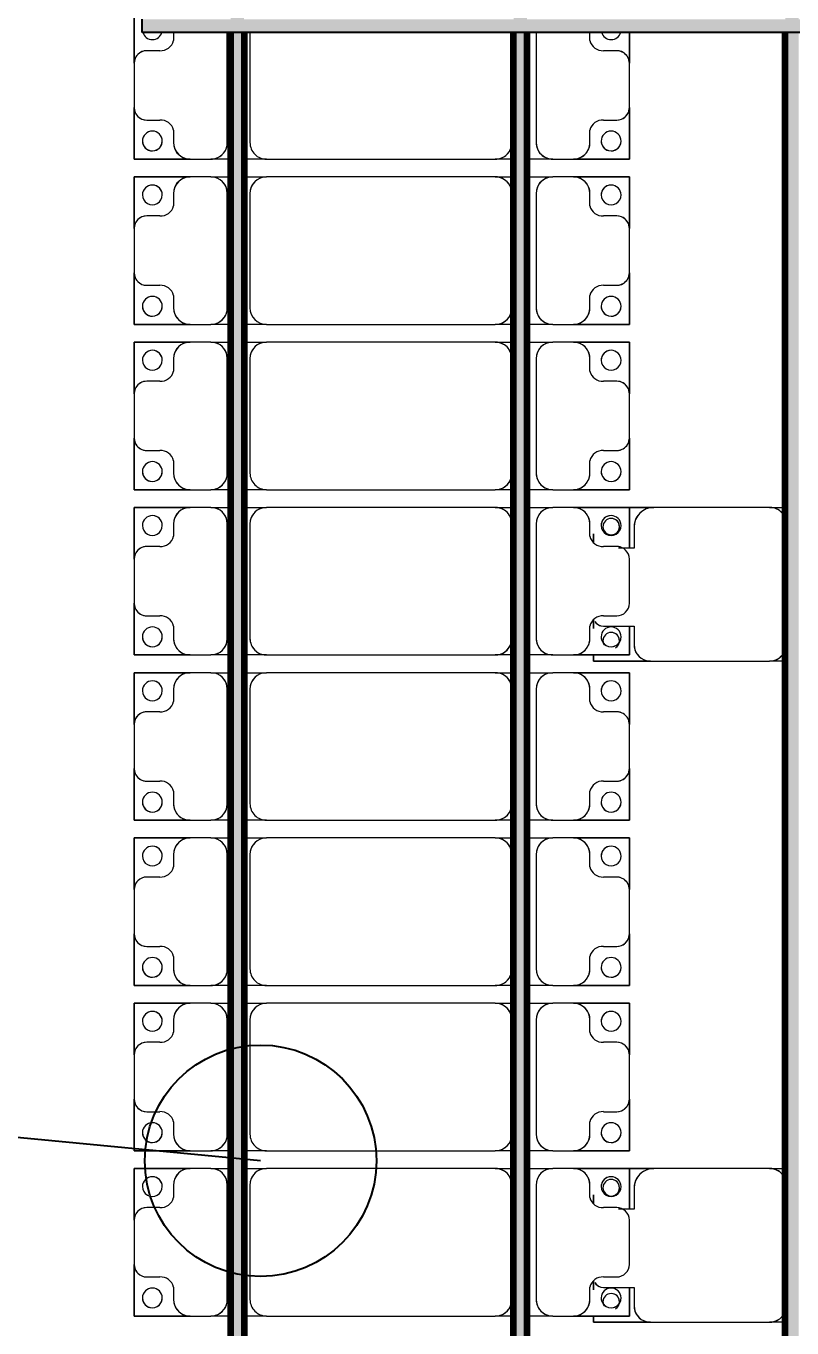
# Model space of a CAD drawing. Header units: millimetres. Extents: x -268744 to 115753, y -96240 to -10461.
# Drawn here: x -257059 to -254744, y -68566 to -64627 of the extents above; entities that cross this region are included whole.
import ezdxf

# ---------------------------------------------------------------- set-up
doc = ezdxf.new("R2010")
doc.units = ezdxf.units.MM
for name, color, linetype, lineweight in [('A-ANNO-DIMS', 211, 'Continuous', 9), ('A-ANNO-DIMS-900', 211, 'Continuous', 9), ('A-GENM', 13, 'Continuous', 9), ('S-BEAM', 12, 'Continuous', 9)]:
    doc.layers.add(name, color=color, linetype=linetype, lineweight=lineweight)
doc.layers.add('GC-BICH NEO', color=6, linetype='Continuous')
doc.layers.add('GC-DAY NEO', color=5, linetype='Continuous')
doc.styles.add('Trebuchet MS', font='trebuc.ttf', dxfattribs={"width": 0.8, "height": 2700})
doc.dimstyles.new('Arc_Length_-_3mm_Trebuchet_MS', dxfattribs={"dimscale": 304.8, "dimtxt": 2783.567448, "dimasz": 2.952756, "dimexe": 4.429134, "dimexo": 4.429134, "dimgap": 0.885827, "dimtad": 1, "dimdec": 0, "dimrnd": 10, "dimzin": 0, "dimdsep": 46, "dimtxsty": 'Trebuchet MS', "dimblk1": 'OBLIQUE', "dimblk2": 'OBLIQUE', "dimsah": 1, "dimcen": 0.09, "dimdle": 2.952756, "dimazin": 0, "dimtfac": 1, "dimtdec": 4, "dimtix": 1, "dimtmove": 0, "dimatfit": 3, "dimfxl": 1, "dimtvp": 1, "dimtolj": 1, "dimtzin": 0, "dimarcsym": 2})

# ---------------------------------------------------------------- blocks, each defined once
blk = doc.blocks.new('Dai phaodi lai - DẢI PHAO ĐI LẠI-102111-KHUNG KẾT CẤU BÈ PIN 1')
at = {"layer": 'A-GENM', "color": 7}
for p, q in [((44342.3, 748.4), (44433.1, 748.4)), ((44433.1, 748.4), (44342.3, 748.4)), ((44566.9, 748.4), (44433.1, 748.4)), ((44566.9, 748.4), (44723.2, 748.4)), ((44723.2, 748.4), (44566.9, 748.4)), ((44723.2, 748.4), (44723.2, 579.3)), ((44723.2, 579.3), (44723.2, 748.4)), ((44776.8, 748.4), (44933.1, 748.4)), ((44776.8, 579.3), (44776.8, 748.4)), ((44776.8, 748.4), (44776.8, 579.3)), ((44933.1, 748.4), (44776.8, 748.4)), ((45066.9, 748.4), (44933.1, 748.4)), ((45066.9, 748.4), (45223.2, 748.4)), ((45223.2, 748.4), (45066.9, 748.4)), ((45223.2, 748.4), (45223.2, 579.3)), ((45223.2, 579.3), (45223.2, 748.4)), ((45276.8, 748.4), (45433.1, 748.4)), ((45276.8, 579.3), (45276.8, 748.4)), ((45276.8, 748.4), (45276.8, 579.3)), ((45433.1, 748.4), (45276.8, 748.4)), ((45566.9, 748.4), (45433.1, 748.4)), ((45566.9, 748.4), (45723.2, 748.4)), ((45723.2, 748.4), (45566.9, 748.4)), ((45723.2, 748.4), (45723.2, 579.3)), ((45723.2, 579.3), (45723.2, 748.4)), ((45776.8, 748.4), (45900.1, 748.4)), ((45776.8, 579.3), (45776.8, 748.4)), ((45776.8, 748.4), (45776.8, 579.3)), ((45900.1, 748.4), (45776.8, 748.4)), ((46066.9, 748.4), (45933.1, 748.4)), ((46136.6, 748.4), (46223.2, 748.4)), ((46223.2, 748.4), (46136.6, 748.4)), ((46223.2, 748.4), (46223.2, 579.3)), ((46223.2, 579.3), (46223.2, 748.4)), ((46276.8, 748.4), (46433.1, 748.4)), ((46276.8, 579.3), (46276.8, 748.4)), ((46276.8, 748.4), (46276.8, 579.3)), ((46433.1, 748.4), (46276.8, 748.4)), ((46566.9, 748.4), (46433.1, 748.4)), ((46566.9, 748.4), (46723.2, 748.4)), ((46723.2, 748.4), (46566.9, 748.4)), ((46723.2, 748.4), (46723.2, 579.3)), ((46723.2, 579.3), (46723.2, 748.4)), ((46776.8, 748.4), (46933.1, 748.4)), ((46776.8, 579.3), (46776.8, 748.4)), ((46776.8, 748.4), (46776.8, 579.3)), ((46933.1, 748.4), (46776.8, 748.4)), ((47066.9, 748.4), (46933.1, 748.4)), ((47066.9, 748.4), (47223.2, 748.4)), ((47223.2, 748.4), (47066.9, 748.4)), ((47223.2, 748.4), (47223.2, 579.3)), ((47223.2, 579.3), (47223.2, 748.4)), ((47276.8, 748.4), (47433.1, 748.4)), ((47276.8, 579.3), (47276.8, 748.4)), ((47276.8, 748.4), (47276.8, 579.3)), ((47433.1, 748.4), (47276.8, 748.4)), ((47566.9, 748.4), (47433.1, 748.4)), ((47566.9, 748.4), (47723.2, 748.4)), ((47723.2, 748.4), (47566.9, 748.4)), ((47723.2, 748.4), (47723.2, 579.3)), ((47723.2, 579.3), (47723.2, 748.4)), ((47776.8, 748.4), (47900.1, 748.4)), ((47776.8, 579.3), (47776.8, 748.4)), ((47776.8, 748.4), (47776.8, 579.3)), ((47900.1, 748.4), (47776.8, 748.4)), ((48066.9, 748.4), (47933.1, 748.4)), ((48136.6, 748.4), (48223.2, 748.4)), ((48223.2, 748.4), (48136.6, 748.4)), ((48223.2, 748.4), (48223.2, 579.3)), ((48223.2, 579.3), (48223.2, 748.4)), ((44395.1, 710.4), (44395.1, 670.7)), ((44604.9, 670.7), (44604.9, 710.4)), ((44895.1, 710.4), (44895.1, 670.7)), ((45104.9, 670.7), (45104.9, 710.4)), ((45395.1, 710.4), (45395.1, 670.7)), ((45604.9, 670.7), (45604.9, 710.4)), ((45895.1, 710.4), (45895.1, 670.7)), ((46104.9, 670.7), (46104.9, 710.4)), ((46395.1, 710.4), (46395.1, 670.7)), ((46604.9, 670.7), (46604.9, 710.4)), ((46895.1, 710.4), (46895.1, 670.7)), ((47104.9, 670.7), (47104.9, 710.4)), ((47395.1, 710.4), (47395.1, 670.7)), ((47604.9, 670.7), (47604.9, 710.4)), ((47895.1, 710.4), (47895.1, 670.7)), ((48104.9, 670.7), (48104.9, 710.4)), ((44364.3, 629.3), (44342.3, 629.3)), ((44673.2, 629.3), (44635.7, 629.3)), ((44864.3, 629.3), (44826.8, 629.3)), ((45173.2, 629.3), (45135.7, 629.3)), ((45364.3, 629.3), (45326.8, 629.3)), ((45673.2, 629.3), (45635.7, 629.3)), ((45864.3, 629.3), (45826.8, 629.3)), ((46173.2, 629.3), (46135.7, 629.3)), ((46364.3, 629.3), (46326.8, 629.3)), ((46673.2, 629.3), (46635.7, 629.3)), ((46864.3, 629.3), (46826.8, 629.3)), ((47173.2, 629.3), (47135.7, 629.3)), ((47364.3, 629.3), (47326.8, 629.3)), ((47673.2, 629.3), (47635.7, 629.3)), ((47864.3, 629.3), (47826.8, 629.3)), ((48173.2, 629.3), (48135.7, 629.3)), ((44723.2, 516.7), (44723.2, 579.3)), ((44776.8, 579.3), (44776.8, 516.7)), ((45223.2, 516.7), (45223.2, 579.3)), ((45276.8, 579.3), (45276.8, 516.7)), ((45723.2, 516.7), (45723.2, 579.3)), ((45776.8, 579.3), (45776.8, 516.7)), ((46223.2, 516.7), (46223.2, 579.3)), ((46276.8, 579.3), (46276.8, 516.7)), ((46723.2, 516.7), (46723.2, 579.3)), ((46776.8, 579.3), (46776.8, 516.7)), ((47223.2, 516.7), (47223.2, 579.3)), ((47276.8, 579.3), (47276.8, 516.7)), ((47723.2, 516.7), (47723.2, 579.3)), ((47776.8, 579.3), (47776.8, 516.7)), ((48223.2, 516.7), (48223.2, 579.3)), ((44723.2, 516.7), (44723.2, 438.7)), ((44723.2, 516.7), (44723.2, 438.7)), ((44776.8, 438.7), (44776.8, 516.7)), ((44776.8, 438.7), (44776.8, 516.7)), ((45223.2, 516.7), (45223.2, 438.7)), ((45223.2, 516.7), (45223.2, 438.7)), ((45276.8, 438.7), (45276.8, 516.7)), ((45276.8, 438.7), (45276.8, 516.7)), ((45723.2, 516.7), (45723.2, 438.7)), ((45723.2, 516.7), (45723.2, 438.7)), ((45776.8, 438.7), (45776.8, 516.7)), ((45776.8, 438.7), (45776.8, 516.7)), ((46223.2, 516.7), (46223.2, 438.7)), ((46223.2, 516.7), (46223.2, 438.7)), ((46276.8, 438.7), (46276.8, 516.7)), ((46276.8, 438.7), (46276.8, 516.7)), ((46723.2, 516.7), (46723.2, 438.7)), ((46723.2, 516.7), (46723.2, 438.7)), ((46776.8, 438.7), (46776.8, 516.7)), ((46776.8, 438.7), (46776.8, 516.7)), ((47223.2, 516.7), (47223.2, 438.7)), ((47223.2, 516.7), (47223.2, 438.7)), ((47276.8, 438.7), (47276.8, 516.7)), ((47276.8, 438.7), (47276.8, 516.7)), ((47723.2, 516.7), (47723.2, 438.7)), ((47723.2, 516.7), (47723.2, 438.7)), ((47776.8, 438.7), (47776.8, 516.7)), ((47776.8, 438.7), (47776.8, 516.7)), ((48223.2, 516.7), (48223.2, 438.7)), ((48223.2, 516.7), (48223.2, 438.7)), ((44342.3, 466.7), (44673.2, 466.7)), ((44826.8, 466.7), (45173.2, 466.7)), ((45326.8, 466.7), (45673.2, 466.7)), ((45826.8, 466.7), (46173.2, 466.7)), ((46326.8, 466.7), (46673.2, 466.7)), ((46826.8, 466.7), (47173.2, 466.7)), ((47326.8, 466.7), (47673.2, 466.7)), ((47826.8, 466.7), (48173.2, 466.7)), ((44723.2, 398.7), (44723.2, 343.3)), ((44723.2, 398.7), (44723.2, 343.3)), ((44776.8, 343.3), (44776.8, 398.7)), ((44776.8, 343.3), (44776.8, 398.7)), ((45223.2, 398.7), (45223.2, 343.3)), ((45223.2, 398.7), (45223.2, 343.3)), ((45276.8, 343.3), (45276.8, 398.7)), ((45276.8, 343.3), (45276.8, 398.7)), ((45723.2, 398.7), (45723.2, 343.3)), ((45723.2, 398.7), (45723.2, 343.3)), ((45776.8, 343.3), (45776.8, 398.7)), ((45776.8, 343.3), (45776.8, 398.7)), ((46223.2, 398.7), (46223.2, 343.3)), ((46223.2, 398.7), (46223.2, 343.3)), ((46276.8, 343.3), (46276.8, 398.7)), ((46276.8, 343.3), (46276.8, 398.7)), ((46723.2, 398.7), (46723.2, 343.3)), ((46723.2, 398.7), (46723.2, 343.3)), ((46776.8, 343.3), (46776.8, 398.7)), ((46776.8, 343.3), (46776.8, 398.7)), ((47223.2, 398.7), (47223.2, 343.3)), ((47223.2, 398.7), (47223.2, 343.3)), ((47276.8, 343.3), (47276.8, 398.7)), ((47276.8, 343.3), (47276.8, 398.7)), ((47723.2, 398.7), (47723.2, 343.3)), ((47723.2, 398.7), (47723.2, 343.3)), ((47776.8, 343.3), (47776.8, 398.7)), ((47776.8, 343.3), (47776.8, 398.7)), ((48223.2, 398.7), (48223.2, 343.3)), ((48223.2, 398.7), (48223.2, 343.3)), ((44673.2, 393.3), (44342.3, 393.3)), ((45173.2, 393.3), (44826.8, 393.3)), ((45673.2, 393.3), (45326.8, 393.3)), ((46173.2, 393.3), (45826.8, 393.3)), ((46673.2, 393.3), (46326.8, 393.3)), ((47173.2, 393.3), (46826.8, 393.3)), ((47673.2, 393.3), (47326.8, 393.3)), ((48173.2, 393.3), (47826.8, 393.3)), ((44723.2, -348.3), (44723.2, 343.3)), ((44776.8, 343.3), (44776.8, -348.3)), ((45223.2, -348.3), (45223.2, 343.3)), ((45276.8, 343.3), (45276.8, -348.3)), ((45723.2, -348.3), (45723.2, 343.3)), ((45776.8, 343.3), (45776.8, -348.3)), ((46223.2, -348.3), (46223.2, 343.3)), ((46276.8, 343.3), (46276.8, -348.3)), ((46723.2, -348.3), (46723.2, 343.3)), ((46776.8, 343.3), (46776.8, -348.3)), ((47223.2, -348.3), (47223.2, 343.3)), ((47276.8, 343.3), (47276.8, -348.3)), ((47723.2, -348.3), (47723.2, 343.3)), ((47776.8, 343.3), (47776.8, -348.3)), ((48223.2, -348.3), (48223.2, 343.3)), ((44723.2, -348.3), (44723.2, -416.3)), ((44723.2, -348.3), (44723.2, -416.3)), ((44776.8, -416.3), (44776.8, -348.3)), ((44776.8, -416.3), (44776.8, -348.3)), ((45223.2, -348.3), (45223.2, -416.3)), ((45223.2, -348.3), (45223.2, -416.3)), ((45276.8, -416.3), (45276.8, -348.3)), ((45276.8, -416.3), (45276.8, -348.3)), ((45723.2, -348.3), (45723.2, -416.3)), ((45723.2, -348.3), (45723.2, -416.3)), ((45776.8, -416.3), (45776.8, -348.3)), ((45776.8, -416.3), (45776.8, -348.3)), ((46223.2, -348.3), (46223.2, -416.3)), ((46223.2, -348.3), (46223.2, -416.3)), ((46276.8, -416.3), (46276.8, -348.3)), ((46276.8, -416.3), (46276.8, -348.3)), ((46723.2, -348.3), (46723.2, -416.3)), ((46723.2, -348.3), (46723.2, -416.3)), ((46776.8, -416.3), (46776.8, -348.3)), ((46776.8, -416.3), (46776.8, -348.3)), ((47223.2, -348.3), (47223.2, -416.3)), ((47223.2, -348.3), (47223.2, -416.3)), ((47276.8, -416.3), (47276.8, -348.3)), ((47276.8, -416.3), (47276.8, -348.3)), ((47723.2, -348.3), (47723.2, -416.3)), ((47723.2, -348.3), (47723.2, -416.3)), ((47776.8, -416.3), (47776.8, -348.3)), ((47776.8, -416.3), (47776.8, -348.3)), ((48223.2, -348.3), (48223.2, -416.3)), ((48223.2, -348.3), (48223.2, -416.3)), ((44342.3, -398.3), (44673.2, -398.3)), ((44826.8, -398.3), (45173.2, -398.3)), ((45326.8, -398.3), (45673.2, -398.3)), ((45826.8, -398.3), (46173.2, -398.3)), ((46326.8, -398.3), (46673.2, -398.3)), ((46826.8, -398.3), (47173.2, -398.3)), ((47326.8, -398.3), (47673.2, -398.3)), ((47826.8, -398.3), (48173.2, -398.3)), ((44673.2, -466.7), (44342.3, -466.7)), ((44723.2, -456.3), (44723.2, -516.7)), ((44723.2, -456.3), (44723.2, -516.7)), ((44776.8, -516.7), (44776.8, -456.3)), ((44776.8, -516.7), (44776.8, -456.3)), ((45173.2, -466.7), (44826.8, -466.7)), ((45223.2, -456.3), (45223.2, -516.7)), ((45223.2, -456.3), (45223.2, -516.7)), ((45276.8, -516.7), (45276.8, -456.3)), ((45276.8, -516.7), (45276.8, -456.3)), ((45673.2, -466.7), (45326.8, -466.7)), ((45723.2, -456.3), (45723.2, -516.7)), ((45723.2, -456.3), (45723.2, -516.7)), ((45776.8, -516.7), (45776.8, -456.3)), ((45776.8, -516.7), (45776.8, -456.3)), ((46173.2, -466.7), (45826.8, -466.7)), ((46223.2, -456.3), (46223.2, -516.7)), ((46223.2, -456.3), (46223.2, -516.7)), ((46276.8, -516.7), (46276.8, -456.3)), ((46276.8, -516.7), (46276.8, -456.3)), ((46673.2, -466.7), (46326.8, -466.7)), ((46723.2, -456.3), (46723.2, -516.7)), ((46723.2, -456.3), (46723.2, -516.7)), ((46776.8, -516.7), (46776.8, -456.3)), ((46776.8, -516.7), (46776.8, -456.3)), ((47173.2, -466.7), (46826.8, -466.7)), ((47223.2, -456.3), (47223.2, -516.7)), ((47223.2, -456.3), (47223.2, -516.7)), ((47276.8, -516.7), (47276.8, -456.3)), ((47276.8, -516.7), (47276.8, -456.3)), ((47673.2, -466.7), (47326.8, -466.7)), ((47723.2, -456.3), (47723.2, -516.7)), ((47723.2, -456.3), (47723.2, -516.7)), ((47776.8, -516.7), (47776.8, -456.3)), ((47776.8, -516.7), (47776.8, -456.3)), ((48173.2, -466.7), (47826.8, -466.7)), ((48223.2, -456.3), (48223.2, -516.7)), ((48223.2, -456.3), (48223.2, -516.7)), ((44723.2, -579.3), (44723.2, -516.7)), ((44776.8, -516.7), (44776.8, -579.3)), ((45223.2, -579.3), (45223.2, -516.7)), ((45276.8, -516.7), (45276.8, -579.3)), ((45723.2, -579.3), (45723.2, -516.7)), ((45776.8, -516.7), (45776.8, -579.3)), ((46223.2, -579.3), (46223.2, -516.7)), ((46276.8, -516.7), (46276.8, -579.3)), ((46723.2, -579.3), (46723.2, -516.7)), ((46776.8, -516.7), (46776.8, -579.3)), ((47223.2, -579.3), (47223.2, -516.7)), ((47276.8, -516.7), (47276.8, -579.3)), ((47723.2, -579.3), (47723.2, -516.7)), ((47776.8, -516.7), (47776.8, -579.3)), ((48223.2, -579.3), (48223.2, -516.7)), ((44723.2, -579.3), (44723.2, -748.4)), ((44723.2, -748.4), (44723.2, -579.3)), ((44776.8, -748.4), (44776.8, -579.3)), ((44776.8, -579.3), (44776.8, -748.4)), ((45223.2, -579.3), (45223.2, -748.4)), ((45223.2, -748.4), (45223.2, -579.3)), ((45276.8, -748.4), (45276.8, -579.3)), ((45276.8, -579.3), (45276.8, -748.4)), ((45723.2, -579.3), (45723.2, -748.4)), ((45723.2, -748.4), (45723.2, -579.3)), ((45776.8, -748.4), (45776.8, -579.3)), ((45776.8, -579.3), (45776.8, -748.4)), ((46223.2, -579.3), (46223.2, -748.4)), ((46223.2, -748.4), (46223.2, -579.3)), ((46276.8, -748.4), (46276.8, -579.3)), ((46276.8, -579.3), (46276.8, -748.4)), ((46723.2, -579.3), (46723.2, -748.4)), ((46723.2, -748.4), (46723.2, -579.3)), ((46776.8, -748.4), (46776.8, -579.3)), ((46776.8, -579.3), (46776.8, -748.4)), ((47223.2, -579.3), (47223.2, -748.4)), ((47223.2, -748.4), (47223.2, -579.3)), ((47276.8, -748.4), (47276.8, -579.3)), ((47276.8, -579.3), (47276.8, -748.4)), ((47723.2, -579.3), (47723.2, -748.4)), ((47723.2, -748.4), (47723.2, -579.3)), ((47776.8, -748.4), (47776.8, -579.3)), ((47776.8, -579.3), (47776.8, -748.4)), ((48223.2, -579.3), (48223.2, -748.4)), ((48223.2, -748.4), (48223.2, -579.3)), ((44342.3, -629.3), (44364.3, -629.3)), ((44635.7, -629.3), (44673.2, -629.3)), ((44826.8, -629.3), (44864.3, -629.3)), ((45135.7, -629.3), (45173.2, -629.3)), ((45326.8, -629.3), (45364.3, -629.3)), ((45635.7, -629.3), (45673.2, -629.3)), ((45826.8, -629.3), (45864.3, -629.3)), ((46135.7, -629.3), (46173.2, -629.3)), ((46326.8, -629.3), (46364.3, -629.3)), ((46635.7, -629.3), (46673.2, -629.3)), ((46826.8, -629.3), (46864.3, -629.3)), ((47135.7, -629.3), (47173.2, -629.3)), ((47326.8, -629.3), (47364.3, -629.3)), ((47635.7, -629.3), (47673.2, -629.3)), ((47826.8, -629.3), (47864.3, -629.3)), ((48135.7, -629.3), (48173.2, -629.3)), ((44395.1, -670.7), (44395.1, -710.4)), ((44604.9, -710.4), (44604.9, -670.7)), ((44895.1, -670.7), (44895.1, -710.4)), ((45104.9, -710.4), (45104.9, -670.7)), ((45395.1, -670.7), (45395.1, -710.4)), ((45604.9, -710.4), (45604.9, -670.7)), ((45895.1, -670.7), (45895.1, -710.4)), ((46104.9, -710.4), (46104.9, -670.7)), ((46395.1, -670.7), (46395.1, -710.4)), ((46604.9, -710.4), (46604.9, -670.7)), ((46895.1, -670.7), (46895.1, -710.4)), ((47104.9, -710.4), (47104.9, -670.7)), ((47395.1, -670.7), (47395.1, -710.4)), ((47604.9, -710.4), (47604.9, -670.7)), ((47895.1, -670.7), (47895.1, -710.4)), ((48104.9, -710.4), (48104.9, -670.7)), ((44433.1, -748.4), (44276.8, -748.4)), ((44276.8, -748.4), (44433.1, -748.4)), ((44433.1, -748.4), (44566.9, -748.4)), ((44723.2, -748.4), (44566.9, -748.4)), ((44566.9, -748.4), (44723.2, -748.4)), ((44933.1, -748.4), (44776.8, -748.4)), ((44776.8, -748.4), (44933.1, -748.4)), ((44933.1, -748.4), (45066.9, -748.4)), ((45223.2, -748.4), (45066.9, -748.4)), ((45066.9, -748.4), (45223.2, -748.4)), ((45433.1, -748.4), (45276.8, -748.4)), ((45276.8, -748.4), (45433.1, -748.4)), ((45433.1, -748.4), (45566.9, -748.4)), ((45723.2, -748.4), (45566.9, -748.4)), ((45566.9, -748.4), (45723.2, -748.4)), ((45933.1, -748.4), (45776.8, -748.4)), ((45776.8, -748.4), (45933.1, -748.4)), ((45933.1, -748.4), (46066.9, -748.4)), ((46223.2, -748.4), (46066.9, -748.4)), ((46066.9, -748.4), (46223.2, -748.4)), ((46433.1, -748.4), (46276.8, -748.4)), ((46276.8, -748.4), (46433.1, -748.4)), ((46433.1, -748.4), (46566.9, -748.4)), ((46723.2, -748.4), (46566.9, -748.4)), ((46566.9, -748.4), (46723.2, -748.4)), ((46933.1, -748.4), (46776.8, -748.4)), ((46776.8, -748.4), (46933.1, -748.4)), ((46933.1, -748.4), (47066.9, -748.4)), ((47223.2, -748.4), (47066.9, -748.4)), ((47066.9, -748.4), (47223.2, -748.4)), ((47433.1, -748.4), (47276.8, -748.4)), ((47276.8, -748.4), (47433.1, -748.4)), ((47433.1, -748.4), (47566.9, -748.4)), ((47723.2, -748.4), (47566.9, -748.4)), ((47566.9, -748.4), (47723.2, -748.4)), ((47933.1, -748.4), (47776.8, -748.4)), ((47776.8, -748.4), (47933.1, -748.4)), ((47933.1, -748.4), (48066.9, -748.4)), ((48223.2, -748.4), (48066.9, -748.4)), ((48066.9, -748.4), (48223.2, -748.4))]:
    blk.add_line(p, q, dxfattribs=at)
for centre, radius, start, end in [((44433.1, 710.4), 38, 90, 180), ((44433.1, 710.4), 38, 90, 180), ((44433.1, 710.4), 38, 90, 105), ((44433.1, 710.4), 38, 90, 105), ((44566.9, 710.4), 38, 0, 90), ((44566.9, 710.4), 38, 75, 90), ((44566.9, 710.4), 38, 0, 90), ((44566.9, 710.4), 38, 75, 90), ((44933.1, 710.4), 38, 90, 180), ((44933.1, 710.4), 38, 90, 180), ((44933.1, 710.4), 38, 90, 105), ((44933.1, 710.4), 38, 90, 105), ((45066.9, 710.4), 38, 0, 90), ((45066.9, 710.4), 38, 75, 90), ((45066.9, 710.4), 38, 0, 90), ((45066.9, 710.4), 38, 75, 90), ((45433.1, 710.4), 38, 90, 180), ((45433.1, 710.4), 38, 90, 180), ((45433.1, 710.4), 38, 90, 105), ((45433.1, 710.4), 38, 90, 105), ((45566.9, 710.4), 38, 0, 90), ((45566.9, 710.4), 38, 75, 90), ((45566.9, 710.4), 38, 0, 90), ((45566.9, 710.4), 38, 75, 90), ((45933.1, 710.4), 38, 90, 180), ((46066.9, 710.4), 38, 0, 90), ((46433.1, 710.4), 38, 90, 180), ((46433.1, 710.4), 38, 90, 180), ((46433.1, 710.4), 38, 90, 105), ((46433.1, 710.4), 38, 90, 105), ((46566.9, 710.4), 38, 0, 90), ((46566.9, 710.4), 38, 75, 90), ((46566.9, 710.4), 38, 0, 90), ((46566.9, 710.4), 38, 75, 90), ((46933.1, 710.4), 38, 90, 180), ((46933.1, 710.4), 38, 90, 180), ((46933.1, 710.4), 38, 90, 105), ((46933.1, 710.4), 38, 90, 105), ((47066.9, 710.4), 38, 360, 90), ((47066.9, 710.4), 38, 75, 90), ((47066.9, 710.4), 38, 360, 90), ((47066.9, 710.4), 38, 75, 90), ((47433.1, 710.4), 38, 90, 180), ((47433.1, 710.4), 38, 90, 180), ((47433.1, 710.4), 38, 90, 105), ((47433.1, 710.4), 38, 90, 105), ((47566.9, 710.4), 38, 0, 90), ((47566.9, 710.4), 38, 75, 90), ((47566.9, 710.4), 38, 0, 90), ((47566.9, 710.4), 38, 75, 90), ((47933.1, 710.4), 38, 90, 180), ((48066.9, 710.4), 38, 0, 90), ((44331.6, 693.3), 30, 285, 75), ((44331.6, 693.3), 30, 285, 75), ((44433.1, 710.4), 38, 120, 180), ((44433.1, 710.4), 38, 120, 180), ((44566.9, 710.4), 38, 0, 60), ((44566.9, 710.4), 38, 0, 60), ((44668.4, 693.3), 30, 90, 270), ((44668.4, 693.3), 30, 90, 270), ((44668.4, 693.3), 30, 270, 90), ((44668.4, 693.3), 30, 0, 90), ((44831.6, 693.3), 30, 90, 270), ((44831.6, 693.3), 30, 90, 180), ((44831.6, 693.3), 30, 270, 90), ((44831.6, 693.3), 30, 270, 90), ((44933.1, 710.4), 38, 120, 180), ((44933.1, 710.4), 38, 120, 180), ((45066.9, 710.4), 38, 0, 60), ((45066.9, 710.4), 38, 0, 60), ((45168.4, 693.3), 30, 90, 270), ((45168.4, 693.3), 30, 90, 270), ((45168.4, 693.3), 30, 270, 90), ((45168.4, 693.3), 30, 0, 90), ((45331.6, 693.3), 30, 90, 270), ((45331.6, 693.3), 30, 90, 180), ((45331.6, 693.3), 30, 270, 90), ((45331.6, 693.3), 30, 270, 90), ((45433.1, 710.4), 38, 120, 180), ((45433.1, 710.4), 38, 120, 180), ((45566.9, 710.4), 38, 360, 60), ((45566.9, 710.4), 38, 360, 60), ((45668.4, 693.3), 30, 90, 270), ((45668.4, 693.3), 30, 90, 270), ((45668.4, 693.3), 30, 270, 90), ((45668.4, 693.3), 30, 0, 90), ((45831.6, 693.3), 30, 90, 270), ((45831.6, 693.3), 30, 90, 180), ((45831.6, 693.3), 30, 270, 90), ((45831.6, 693.3), 30, 270, 90), ((45933.1, 710.4), 38, 150, 180), ((45933.1, 710.4), 38, 150, 180), ((46168.4, 693.3), 30, 90, 270), ((46168.4, 693.3), 30, 90, 270), ((46168.4, 693.3), 30, 270, 90), ((46168.4, 693.3), 30, 0, 90), ((46331.6, 693.3), 30, 90, 270), ((46331.6, 693.3), 30, 90, 180), ((46331.6, 693.3), 30, 270, 90), ((46331.6, 693.3), 30, 270, 90), ((46433.1, 710.4), 38, 120, 180), ((46433.1, 710.4), 38, 120, 180), ((46566.9, 710.4), 38, 0, 60), ((46566.9, 710.4), 38, 0, 60), ((46668.4, 693.3), 30, 90, 270), ((46668.4, 693.3), 30, 90, 270), ((46668.4, 693.3), 30, 270, 90), ((46668.4, 693.3), 30, 0, 90), ((46831.6, 693.3), 30, 90, 270), ((46831.6, 693.3), 30, 90, 180), ((46831.6, 693.3), 30, 270, 90), ((46831.6, 693.3), 30, 270, 90), ((46933.1, 710.4), 38, 120, 180), ((46933.1, 710.4), 38, 120, 180), ((47066.9, 710.4), 38, 0, 60), ((47066.9, 710.4), 38, 0, 60), ((47168.4, 693.3), 30, 90, 270), ((47168.4, 693.3), 30, 90, 270), ((47168.4, 693.3), 30, 270, 90), ((47168.4, 693.3), 30, 0, 90), ((47331.6, 693.3), 30, 90, 270), ((47331.6, 693.3), 30, 90, 180), ((47331.6, 693.3), 30, 270, 90), ((47331.6, 693.3), 30, 270, 90), ((47433.1, 710.4), 38, 120, 180), ((47433.1, 710.4), 38, 120, 180), ((47566.9, 710.4), 38, 0, 60), ((47566.9, 710.4), 38, 0, 60), ((47668.4, 693.3), 30, 90, 270), ((47668.4, 693.3), 30, 90, 270), ((47668.4, 693.3), 30, 270, 90), ((47668.4, 693.3), 30, 0, 90), ((47831.6, 693.3), 30, 90, 270), ((47831.6, 693.3), 30, 90, 180), ((47831.6, 693.3), 30, 270, 90), ((47831.6, 693.3), 30, 270, 90), ((47933.1, 710.4), 38, 150, 180), ((47933.1, 710.4), 38, 150, 180), ((48168.4, 693.3), 30, 90, 270), ((48168.4, 693.3), 30, 90, 270), ((48168.4, 693.3), 30, 270, 90), ((48168.4, 693.3), 30, 0, 90), ((44355.2, 668.2), 40, 283.1885, 3.5081), ((44644.8, 668.2), 40, 176.4919, 256.8115), ((44668.4, 693.3), 30, 270, 345), ((44831.6, 693.3), 30, 195, 270), ((44855.2, 668.2), 40, 283.1885, 3.5081), ((45144.8, 668.2), 40, 176.4919, 256.8115), ((45168.4, 693.3), 30, 270, 345), ((45331.6, 693.3), 30, 195, 270), ((45355.2, 668.2), 40, 283.1885, 3.5081), ((45644.8, 668.2), 40, 176.4919, 256.8115), ((45668.4, 693.3), 30, 270, 345), ((45831.6, 693.3), 30, 195, 270), ((45855.2, 668.2), 40, 283.1885, 3.5081), ((46144.8, 668.2), 40, 176.4919, 256.8115), ((46168.4, 693.3), 30, 270, 345), ((46331.6, 693.3), 30, 195, 270), ((46355.2, 668.2), 40, 283.1885, 3.5081), ((46644.8, 668.2), 40, 176.4919, 256.8115), ((46668.4, 693.3), 30, 270, 345), ((46831.6, 693.3), 30, 195, 270), ((46855.2, 668.2), 40, 283.1885, 3.5081), ((47144.8, 668.2), 40, 176.4919, 256.8115), ((47168.4, 693.3), 30, 270, 345), ((47331.6, 693.3), 30, 195, 270), ((47355.2, 668.2), 40, 283.1885, 3.5081), ((47644.8, 668.2), 40, 176.4919, 256.8115), ((47668.4, 693.3), 30, 270, 345), ((47831.6, 693.3), 30, 195, 270), ((47855.2, 668.2), 40, 283.1885, 3.5081), ((48144.8, 668.2), 40, 176.4919, 256.8115), ((48168.4, 693.3), 30, 270, 345), ((44673.2, 579.3), 50, 360, 90), ((44673.2, 579.3), 50, 15, 90), ((44826.8, 579.3), 50, 90, 180), ((44826.8, 579.3), 50, 90, 165), ((45173.2, 579.3), 50, 0, 90), ((45173.2, 579.3), 50, 15, 90), ((45326.8, 579.3), 50, 90, 180), ((45326.8, 579.3), 50, 90, 165), ((45673.2, 579.3), 50, 360, 90), ((45673.2, 579.3), 50, 15, 90), ((45826.8, 579.3), 50, 90, 180), ((45826.8, 579.3), 50, 90, 165), ((46173.2, 579.3), 50, 360, 90), ((46173.2, 579.3), 50, 15, 90), ((46326.8, 579.3), 50, 90, 180), ((46326.8, 579.3), 50, 90, 165), ((46673.2, 579.3), 50, 0, 90), ((46673.2, 579.3), 50, 15, 90), ((46826.8, 579.3), 50, 90, 180), ((46826.8, 579.3), 50, 90, 165), ((47173.2, 579.3), 50, 360, 90), ((47173.2, 579.3), 50, 15, 90), ((47326.8, 579.3), 50, 90, 180), ((47326.8, 579.3), 50, 90, 165), ((47673.2, 579.3), 50, 0, 90), ((47673.2, 579.3), 50, 15, 90), ((47826.8, 579.3), 50, 90, 180), ((47826.8, 579.3), 50, 90, 165), ((48173.2, 579.3), 50, 0, 90), ((48173.2, 579.3), 50, 15, 90), ((44673.2, 516.7), 50, 270, 0), ((44826.8, 516.7), 50, 180, 270), ((45173.2, 516.7), 50, 270, 0), ((45326.8, 516.7), 50, 180, 270), ((45673.2, 516.7), 50, 270, 0), ((45826.8, 516.7), 50, 180, 270), ((46173.2, 516.7), 50, 270, 0), ((46326.8, 516.7), 50, 180, 270), ((46673.2, 516.7), 50, 270, 0), ((46826.8, 516.7), 50, 180, 270), ((47173.2, 516.7), 50, 270, 360), ((47326.8, 516.7), 50, 180, 270), ((47673.2, 516.7), 50, 270, 360), ((47826.8, 516.7), 50, 180, 270), ((48173.2, 516.7), 50, 270, 0), ((44673.2, 516.7), 50, 270, 345), ((44826.8, 516.7), 50, 195, 270), ((45173.2, 516.7), 50, 270, 345), ((45326.8, 516.7), 50, 195, 270), ((45673.2, 516.7), 50, 270, 345), ((45826.8, 516.7), 50, 195, 270), ((46173.2, 516.7), 50, 270, 345), ((46326.8, 516.7), 50, 195, 270), ((46673.2, 516.7), 50, 270, 345), ((46826.8, 516.7), 50, 195, 270), ((47173.2, 516.7), 50, 270, 345), ((47326.8, 516.7), 50, 195, 270), ((47673.2, 516.7), 50, 270, 345), ((47826.8, 516.7), 50, 195, 270), ((48173.2, 516.7), 50, 270, 345), ((44673.2, 343.3), 50, 360, 90), ((44673.2, 343.3), 50, 360, 75), ((44826.8, 343.3), 50, 90, 180), ((44826.8, 343.3), 50, 150, 180), ((44826.8, 343.3), 50, 117.2693, 135), ((45173.2, 343.3), 50, 0, 90), ((45173.2, 343.3), 50, 0, 75), ((45326.8, 343.3), 50, 90, 180), ((45326.8, 343.3), 50, 150, 180), ((45326.8, 343.3), 50, 105, 135), ((45673.2, 343.3), 50, 360, 90), ((45673.2, 343.3), 50, 360, 75), ((45826.8, 343.3), 50, 90, 180), ((45826.8, 343.3), 50, 150, 180), ((45826.8, 343.3), 50, 105, 135), ((46173.2, 343.3), 50, 360, 90), ((46173.2, 343.3), 50, 360, 71.408), ((46326.8, 343.3), 50, 90, 180), ((46326.8, 343.3), 50, 150, 180), ((46326.8, 343.3), 50, 105, 135), ((46673.2, 343.3), 50, 360, 90), ((46673.2, 343.3), 50, 360, 75), ((46826.8, 343.3), 50, 90, 180), ((46826.8, 343.3), 50, 150, 180), ((46826.8, 343.3), 50, 105, 135), ((47173.2, 343.3), 50, 360, 90), ((47173.2, 343.3), 50, 360, 75), ((47326.8, 343.3), 50, 90, 180), ((47326.8, 343.3), 50, 150, 180), ((47326.8, 343.3), 50, 105, 135), ((47673.2, 343.3), 50, 0, 90), ((47673.2, 343.3), 50, 0, 75), ((47826.8, 343.3), 50, 90, 180), ((47826.8, 343.3), 50, 150, 180), ((47826.8, 343.3), 50, 105, 135), ((48173.2, 343.3), 50, 360, 90), ((48173.2, 343.3), 50, 360, 75), ((44673.2, -348.3), 50, 270, 0), ((44673.2, -348.3), 50, 270, 0), ((44826.8, -348.3), 50, 180, 270), ((45173.2, -348.3), 50, 270, 360), ((45173.2, -348.3), 50, 270, 360), ((45326.8, -348.3), 50, 180, 270), ((45673.2, -348.3), 50, 270, 0), ((45673.2, -348.3), 50, 270, 0), ((45826.8, -348.3), 50, 180, 270), ((46173.2, -348.3), 50, 270, 0), ((46173.2, -348.3), 50, 300, 0), ((46326.8, -348.3), 50, 180, 270), ((46673.2, -348.3), 50, 270, 0), ((46673.2, -348.3), 50, 270, 0), ((46826.8, -348.3), 50, 180, 270), ((47173.2, -348.3), 50, 270, 0), ((47173.2, -348.3), 50, 270, 0), ((47326.8, -348.3), 50, 180, 270), ((47673.2, -348.3), 50, 270, 0), ((47673.2, -348.3), 50, 270, 0), ((47826.8, -348.3), 50, 180, 270), ((48173.2, -348.3), 50, 270, 0), ((48173.2, -348.3), 50, 270, 0), ((44826.8, -348.3), 50, 195, 270), ((45326.8, -348.3), 50, 195, 270), ((45826.8, -348.3), 50, 195, 270), ((46326.8, -348.3), 50, 195, 270), ((46826.8, -348.3), 50, 195, 270), ((47326.8, -348.3), 50, 195, 270), ((47826.8, -348.3), 50, 195, 270), ((46173.2, -348.3), 50, 270, 285), ((44673.2, -516.7), 50, 360, 90), ((44673.2, -516.7), 50, 15, 90), ((44826.8, -516.7), 50, 90, 180), ((44826.8, -516.7), 50, 90, 165), ((45173.2, -516.7), 50, 360, 90), ((45173.2, -516.7), 50, 15, 90), ((45326.8, -516.7), 50, 90, 180), ((45326.8, -516.7), 50, 90, 165), ((45673.2, -516.7), 50, 360, 90), ((45673.2, -516.7), 50, 15, 90), ((45826.8, -516.7), 50, 90, 180), ((45826.8, -516.7), 50, 90, 165), ((46173.2, -516.7), 50, 0, 90), ((46173.2, -516.7), 50, 15, 90), ((46326.8, -516.7), 50, 90, 180), ((46326.8, -516.7), 50, 90, 165), ((46673.2, -516.7), 50, 0, 90), ((46673.2, -516.7), 50, 15, 90), ((46826.8, -516.7), 50, 90, 180), ((46826.8, -516.7), 50, 90, 165), ((47173.2, -516.7), 50, 360, 90), ((47173.2, -516.7), 50, 15, 90), ((47326.8, -516.7), 50, 90, 180), ((47326.8, -516.7), 50, 90, 165), ((47673.2, -516.7), 50, 360, 90), ((47673.2, -516.7), 50, 15, 90), ((47826.8, -516.7), 50, 90, 180), ((47826.8, -516.7), 50, 90, 165), ((48173.2, -516.7), 50, 360, 90), ((48173.2, -516.7), 50, 15, 90), ((44673.2, -579.3), 50, 270, 360), ((44826.8, -579.3), 50, 180, 270), ((45173.2, -579.3), 50, 270, 360), ((45326.8, -579.3), 50, 180, 270), ((45673.2, -579.3), 50, 270, 360), ((45826.8, -579.3), 50, 180, 270), ((46173.2, -579.3), 50, 270, 0), ((46326.8, -579.3), 50, 180, 270), ((46673.2, -579.3), 50, 270, 0), ((46826.8, -579.3), 50, 180, 270), ((47173.2, -579.3), 50, 270, 0), ((47326.8, -579.3), 50, 180, 270), ((47673.2, -579.3), 50, 270, 360), ((47826.8, -579.3), 50, 180, 270), ((48173.2, -579.3), 50, 270, 360), ((44355.2, -668.2), 40, 356.4919, 76.8115), ((44644.8, -668.2), 40, 103.1885, 183.5081), ((44673.2, -579.3), 50, 270, 345), ((44826.8, -579.3), 50, 195, 270), ((44855.2, -668.2), 40, 356.4919, 76.8115), ((45144.8, -668.2), 40, 103.1885, 183.5081), ((45173.2, -579.3), 50, 270, 345), ((45326.8, -579.3), 50, 195, 270), ((45355.2, -668.2), 40, 356.4919, 76.8115), ((45644.8, -668.2), 40, 103.1885, 183.5081), ((45673.2, -579.3), 50, 270, 345), ((45826.8, -579.3), 50, 195, 270), ((45855.2, -668.2), 40, 356.4919, 76.8115), ((46144.8, -668.2), 40, 103.1885, 183.5081), ((46173.2, -579.3), 50, 270, 345), ((46326.8, -579.3), 50, 195, 270), ((46355.2, -668.2), 40, 356.4919, 76.8115), ((46644.8, -668.2), 40, 103.1885, 183.5081), ((46673.2, -579.3), 50, 270, 345), ((46826.8, -579.3), 50, 195, 270), ((46855.2, -668.2), 40, 356.4919, 76.8115), ((47144.8, -668.2), 40, 103.1885, 183.5081), ((47173.2, -579.3), 50, 270, 345), ((47326.8, -579.3), 50, 195, 270), ((47355.2, -668.2), 40, 356.4919, 76.8115), ((47644.8, -668.2), 40, 103.1885, 183.5081), ((47673.2, -579.3), 50, 270, 345), ((47826.8, -579.3), 50, 195, 270), ((47855.2, -668.2), 40, 356.4919, 76.8115), ((48144.8, -668.2), 40, 103.1885, 183.5081), ((48173.2, -579.3), 50, 270, 345), ((44331.6, -693.3), 30, 285, 75), ((44331.6, -693.3), 30, 285, 75), ((44668.4, -693.3), 30, 90, 270), ((44668.4, -693.3), 30, 90, 270), ((44668.4, -693.3), 30, 270, 90), ((44668.4, -693.3), 30, 15, 90), ((44831.6, -693.3), 30, 90, 270), ((44831.6, -693.3), 30, 90, 165), ((44831.6, -693.3), 30, 270, 90), ((44831.6, -693.3), 30, 270, 90), ((45168.4, -693.3), 30, 90, 270), ((45168.4, -693.3), 30, 90, 270), ((45168.4, -693.3), 30, 270, 90), ((45168.4, -693.3), 30, 15, 90), ((45331.6, -693.3), 30, 90, 270), ((45331.6, -693.3), 30, 90, 165), ((45331.6, -693.3), 30, 270, 90), ((45331.6, -693.3), 30, 270, 90), ((45668.4, -693.3), 30, 90, 270), ((45668.4, -693.3), 30, 90, 270), ((45668.4, -693.3), 30, 270, 90), ((45668.4, -693.3), 30, 15, 90), ((45831.6, -693.3), 30, 90, 270), ((45831.6, -693.3), 30, 90, 165), ((45831.6, -693.3), 30, 270, 90), ((45831.6, -693.3), 30, 270, 90), ((46168.4, -693.3), 30, 90, 270), ((46168.4, -693.3), 30, 90, 270), ((46168.4, -693.3), 30, 270, 90), ((46168.4, -693.3), 30, 15, 90), ((46331.6, -693.3), 30, 90, 270), ((46331.6, -693.3), 30, 90, 165), ((46331.6, -693.3), 30, 270, 90), ((46331.6, -693.3), 30, 270, 90), ((46668.4, -693.3), 30, 90, 270), ((46668.4, -693.3), 30, 90, 270), ((46668.4, -693.3), 30, 270, 90), ((46668.4, -693.3), 30, 15, 90), ((46831.6, -693.3), 30, 90, 270), ((46831.6, -693.3), 30, 90, 165), ((46831.6, -693.3), 30, 270, 90), ((46831.6, -693.3), 30, 270, 90), ((47168.4, -693.3), 30, 90, 270), ((47168.4, -693.3), 30, 90, 270), ((47168.4, -693.3), 30, 270, 90), ((47168.4, -693.3), 30, 15, 90), ((47331.6, -693.3), 30, 90, 270), ((47331.6, -693.3), 30, 90, 165), ((47331.6, -693.3), 30, 270, 90), ((47331.6, -693.3), 30, 270, 90), ((47668.4, -693.3), 30, 90, 270), ((47668.4, -693.3), 30, 90, 270), ((47668.4, -693.3), 30, 270, 90), ((47668.4, -693.3), 30, 15, 90), ((47831.6, -693.3), 30, 90, 270), ((47831.6, -693.3), 30, 90, 165), ((47831.6, -693.3), 30, 270, 90), ((47831.6, -693.3), 30, 270, 90), ((48168.4, -693.3), 30, 90, 270), ((48168.4, -693.3), 30, 90, 270), ((48168.4, -693.3), 30, 270, 90), ((48168.4, -693.3), 30, 15, 90), ((44668.4, -693.3), 30, 270, 0), ((44831.6, -693.3), 30, 180, 270), ((45168.4, -693.3), 30, 270, 360), ((45331.6, -693.3), 30, 180, 270), ((45668.4, -693.3), 30, 270, 0), ((45831.6, -693.3), 30, 180, 270), ((46168.4, -693.3), 30, 270, 360), ((46331.6, -693.3), 30, 180, 270), ((46668.4, -693.3), 30, 270, 0), ((46831.6, -693.3), 30, 180, 270), ((47168.4, -693.3), 30, 270, 360), ((47331.6, -693.3), 30, 180, 270), ((47668.4, -693.3), 30, 270, 0), ((47831.6, -693.3), 30, 180, 270), ((48168.4, -693.3), 30, 270, 360), ((44433.1, -710.4), 38, 180, 270), ((44433.1, -710.4), 38, 180, 240), ((44433.1, -710.4), 38, 180, 270), ((44433.1, -710.4), 38, 180, 240), ((44433.1, -710.4), 38, 255, 270), ((44433.1, -710.4), 38, 255, 270), ((44566.9, -710.4), 38, 270, 360), ((44566.9, -710.4), 38, 270, 360), ((44566.9, -710.4), 38, 270, 285), ((44566.9, -710.4), 38, 270, 285), ((44566.9, -710.4), 38, 300, 360), ((44566.9, -710.4), 38, 300, 360), ((44933.1, -710.4), 38, 180, 270), ((44933.1, -710.4), 38, 180, 240), ((44933.1, -710.4), 38, 180, 270), ((44933.1, -710.4), 38, 180, 240), ((44933.1, -710.4), 38, 255, 270), ((44933.1, -710.4), 38, 255, 270), ((45066.9, -710.4), 38, 270, 0), ((45066.9, -710.4), 38, 270, 0), ((45066.9, -710.4), 38, 270, 285), ((45066.9, -710.4), 38, 270, 285), ((45066.9, -710.4), 38, 300, 0), ((45066.9, -710.4), 38, 300, 0), ((45433.1, -710.4), 38, 180, 270), ((45433.1, -710.4), 38, 180, 240), ((45433.1, -710.4), 38, 180, 270), ((45433.1, -710.4), 38, 180, 240), ((45433.1, -710.4), 38, 255, 270), ((45433.1, -710.4), 38, 255, 270), ((45566.9, -710.4), 38, 270, 360), ((45566.9, -710.4), 38, 270, 360), ((45566.9, -710.4), 38, 270, 285), ((45566.9, -710.4), 38, 270, 285), ((45566.9, -710.4), 38, 300, 360), ((45566.9, -710.4), 38, 300, 360), ((45933.1, -710.4), 38, 180, 270), ((45933.1, -710.4), 38, 180, 240), ((45933.1, -710.4), 38, 180, 270), ((45933.1, -710.4), 38, 180, 240), ((45933.1, -710.4), 38, 255, 270), ((45933.1, -710.4), 38, 255, 270), ((46066.9, -710.4), 38, 270, 0), ((46066.9, -710.4), 38, 270, 0), ((46066.9, -710.4), 38, 270, 285), ((46066.9, -710.4), 38, 270, 285), ((46066.9, -710.4), 38, 300, 0), ((46066.9, -710.4), 38, 300, 0), ((46433.1, -710.4), 38, 180, 270), ((46433.1, -710.4), 38, 180, 240), ((46433.1, -710.4), 38, 180, 270), ((46433.1, -710.4), 38, 180, 240), ((46433.1, -710.4), 38, 255, 270), ((46433.1, -710.4), 38, 255, 270), ((46566.9, -710.4), 38, 270, 0), ((46566.9, -710.4), 38, 270, 0), ((46566.9, -710.4), 38, 270, 285), ((46566.9, -710.4), 38, 270, 285), ((46566.9, -710.4), 38, 300, 0), ((46566.9, -710.4), 38, 300, 0), ((46933.1, -710.4), 38, 180, 270), ((46933.1, -710.4), 38, 180, 240), ((46933.1, -710.4), 38, 180, 270), ((46933.1, -710.4), 38, 180, 240), ((46933.1, -710.4), 38, 255, 270), ((46933.1, -710.4), 38, 255, 270), ((47066.9, -710.4), 38, 270, 0), ((47066.9, -710.4), 38, 270, 0), ((47066.9, -710.4), 38, 270, 285), ((47066.9, -710.4), 38, 270, 285), ((47066.9, -710.4), 38, 300, 0), ((47066.9, -710.4), 38, 300, 0), ((47433.1, -710.4), 38, 180, 270), ((47433.1, -710.4), 38, 180, 240), ((47433.1, -710.4), 38, 180, 270), ((47433.1, -710.4), 38, 180, 240), ((47433.1, -710.4), 38, 255, 270), ((47433.1, -710.4), 38, 255, 270), ((47566.9, -710.4), 38, 270, 0), ((47566.9, -710.4), 38, 270, 0), ((47566.9, -710.4), 38, 270, 285), ((47566.9, -710.4), 38, 270, 285), ((47566.9, -710.4), 38, 300, 0), ((47566.9, -710.4), 38, 300, 0), ((47933.1, -710.4), 38, 180, 270), ((47933.1, -710.4), 38, 180, 240), ((47933.1, -710.4), 38, 180, 270), ((47933.1, -710.4), 38, 180, 240), ((47933.1, -710.4), 38, 255, 270), ((47933.1, -710.4), 38, 255, 270), ((48066.9, -710.4), 38, 270, 0), ((48066.9, -710.4), 38, 270, 0), ((48066.9, -710.4), 38, 270, 285), ((48066.9, -710.4), 38, 270, 285), ((48066.9, -710.4), 38, 300, 0), ((48066.9, -710.4), 38, 300, 0)]:
    blk.add_arc(centre, radius, start, end, dxfattribs=at)
blk = doc.blocks.new('Dầm C52 - Dầm C52-102502-KHUNG KẾT CẤU BÈ PIN 1')
at = {"layer": 'S-BEAM', "lineweight": 140}
h = blk.add_hatch(color=1, dxfattribs=at)
h.paths.add_polyline_path([(-25480.9, 20), (-25480.9, -20), (-25440.9, -20), (-25440.9, 20)])
h.paths.add_polyline_path([(-25400.9, 20), (-25400.9, -20), (-19440.9, -20), (-19443, 20), (-24983.5, 20)])
h.paths.add_polyline_path([(-19400.9, 20), (-19400.9, -20), (-13440.9, -20), (-13440.9, 20), (-18981.3, 20)])
h.paths.add_polyline_path([(-13400.9, -20), (-7440.9, -20), (-7440.9, 20), (-13400.9, 20)])
h.paths.add_polyline_path([(-7400.9, -20), (-1440.9, -20), (-1440.9, 20), (-7400.9, 20)])
h.paths.add_polyline_path([(-1400.9, -20), (4559.1, -20), (4559.1, 20), (-1400.9, 20)])
h.paths.add_polyline_path([(4599.1, 20), (4599.1, -20), (10559.1, -20), (10559.1, 20), (5027.2, 20)])
h.paths.add_polyline_path([(10599.1, -20), (16559.1, -20), (16559.1, 20), (10599.1, 20)])
h.paths.add_polyline_path([(16599.1, 20), (16599.1, -20), (22559.1, -20), (22559.1, 20), (17031.5, 20)])
h.paths.add_polyline_path([(22599.1, -20), (25259.1, -20), (25259.1, 20), (22599.1, 20)])
h.paths.add_polyline_path([(25299.1, -20), (25480.9, -20), (25480.9, 20), (25299.1, 20)])
at = {"layer": 'S-BEAM', "color": 1, "lineweight": 140}
for p, q in [((-25400.9, 20), (-19443, 20)), ((-19443, -20), (-25400.9, -20))]:
    blk.add_line(p, q, dxfattribs=at)
blk = doc.blocks.new('Dầm C52 - Dầm C52-V1-KHUNG KẾT CẤU BÈ PIN 1')
at = {"layer": 'S-BEAM', "lineweight": 140}
h = blk.add_hatch(color=1, dxfattribs=at)
h.paths.add_polyline_path([(-25480.9, 20), (-25480.9, -20), (-25440.9, -20), (-25445.2, 20)])
h.paths.add_polyline_path([(-25400.9, -20), (-19440.9, -20), (-19443, 20), (-25400.9, 20)])
h.paths.add_polyline_path([(-19400.9, 20), (-19400.9, -20), (-13440.9, -20), (-13440.9, 20), (-18981.3, 20)])
h.paths.add_polyline_path([(-13400.9, -20), (-7440.9, -20), (-7440.9, 20), (-13400.9, 20)])
h.paths.add_polyline_path([(-7400.9, 20), (-7400.9, -20), (-1440.9, -20), (-1440.9, 20), (-6977, 20)])
h.paths.add_polyline_path([(-1400.9, -20), (4559.1, -20), (4559.1, 20), (-1400.9, 20)])
h.paths.add_polyline_path([(4599.1, 20), (4599.1, -20), (10559.1, -20), (10559.1, 20), (5027.2, 20)])
h.paths.add_polyline_path([(10599.1, -20), (16559.1, -20), (16559.1, 20), (10599.1, 20)])
h.paths.add_polyline_path([(16599.1, 20), (16599.1, -20), (22559.1, -20), (22559.1, 20), (17031.5, 20)])
h.paths.add_polyline_path([(22599.1, -20), (25259.1, -20), (25259.1, 20), (22599.1, 20)])
h.paths.add_polyline_path([(25299.1, -20), (25480.9, -20), (25480.9, 20), (25299.1, 20)])
at = {"layer": 'S-BEAM', "color": 1, "lineweight": 140}
for p, q in [((-25400.9, 20), (-19443, 20)), ((-19443, -20), (-25400.9, -20))]:
    blk.add_line(p, q, dxfattribs=at)
blk = doc.blocks.new('Dầm C52 - Dầm C52-V2-KHUNG KẾT CẤU BÈ PIN 1')
at = {"layer": 'S-BEAM', "lineweight": 140}
h = blk.add_hatch(color=1, dxfattribs=at)
h.paths.add_polyline_path([(-25480.9, 20), (-25480.9, -20), (-25440.9, -20), (-25440.9, 20)])
h.paths.add_polyline_path([(-25400.9, 20), (-25400.9, -20), (-19440.9, -20), (-19443, 20), (-24983.5, 20)])
h.paths.add_polyline_path([(-19400.9, 20), (-19400.9, -20), (-13440.9, -20), (-13440.9, 20), (-18519.6, 20)])
h.paths.add_polyline_path([(-13400.9, -20), (-7440.9, -20), (-7440.9, 20), (-13400.9, 20)])
h.paths.add_polyline_path([(-7400.9, 20), (-7400.9, -20), (-1440.9, -20), (-1440.9, 20), (-6515.3, 20)])
h.paths.add_polyline_path([(-1400.9, 20), (-1400.9, -20), (4559.1, -20), (4559.1, 20), (-974.9, 20)])
h.paths.add_polyline_path([(4599.1, -20), (10559.1, -20), (10559.1, 20), (4599.1, 20)])
h.paths.add_polyline_path([(10599.1, -20), (16559.1, -20), (16559.1, 20), (10599.1, 20)])
h.paths.add_polyline_path([(16599.1, 20), (16599.1, -20), (22559.1, -20), (22559.1, 20), (17493.2, 20)])
h.paths.add_polyline_path([(22599.1, 20), (22599.1, -20), (25259.1, -20), (25259.1, 20), (23033.7, 20)])
h.paths.add_polyline_path([(25299.1, -20), (25480.9, -20), (25480.9, 20), (25299.1, 20)])
at = {"layer": 'S-BEAM', "color": 1, "lineweight": 140}
blk.add_line((-25400.9, 20), (-19443, 20), dxfattribs=at)
blk = doc.blocks.new('Dai phao do pin - DẢI PHAO ĐỠ PIN-V3-KHUNG KẾT CẤU BÈ PIN 1')
at = {"layer": 'A-GENM', "color": 7}
for p, q in [((-1312.2, 241.6), (-1129.7, 241.6)), ((-1129.7, 241.6), (-1312.2, 241.6)), ((-779.7, 241.6), (-1129.7, 241.6)), ((-779.7, 241.6), (-732.4, 241.6)), ((-779.7, 241.6), (-732.4, 241.6)), ((-1312.2, 135.1), (-1312.2, 161.7)), ((-1312.2, 161.7), (-1312.2, 135.1)), ((-1189.7, 181.6), (-1189.7, 118.2)), ((-1189.7, 118.2), (-1236.8, 118.2)), ((-1312.2, -125.1), (-1312.2, -98.4)), ((-1312.2, -98.4), (-1312.2, -125.1)), ((-1282.2, -118.2), (-1189.7, -118.2)), ((-1189.7, -118.2), (-1189.7, -173.4)), ((-1312.2, -223.4), (-1312.2, -203.7)), ((-1312.2, -203.7), (-1312.2, -223.4)), ((-1139.7, -223.4), (-1312.2, -223.4)), ((-1312.2, -223.4), (-1139.7, -223.4)), ((-1139.7, -223.4), (-779.7, -223.4)), ((-732.4, -223.4), (-779.7, -223.4)), ((-732.4, -223.4), (-779.7, -223.4))]:
    blk.add_line(p, q, dxfattribs=at)
for centre, radius, start, end in [((-1129.7, 181.6), 60, 90, 180), ((-779.7, 191.6), 50, 30, 90), ((-779.7, 191.6), 50, 30, 75), ((-1258.6, 183.2), 25, 0, 180), ((-1258.6, 183.2), 25, 90, 180), ((-1258.6, 183.2), 25, 0, 75), ((-1129.7, 181.6), 60, 120, 180), ((-1258.6, 183.2), 25, 180, 0), ((-1258.6, 183.2), 25, 180, 300), ((-1258.6, 183.2), 25, 330, 360), ((-1282.2, -88.2), 30, 210, 270), ((-1282.2, -88.2), 30, 210, 255), ((-1282.2, -88.2), 30, 225, 255), ((-1282.2, -88.2), 30, 225, 255), ((-1258.6, -161.8), 25, 0, 180), ((-1258.6, -161.8), 25, 90, 180), ((-1258.6, -161.8), 25, 0, 75), ((-1258.6, -161.8), 25, 180, 210), ((-1258.6, -161.8), 25, 180, 210), ((-1258.6, -161.8), 25, 300, 0), ((-1258.6, -161.8), 25, 300, 360), ((-1139.7, -173.4), 50, 180, 270), ((-1139.7, -173.4), 50, 180, 255), ((-779.7, -173.4), 50, 270, 330), ((-779.7, -173.4), 50, 285, 330)]:
    blk.add_arc(centre, radius, start, end, dxfattribs=at)
blk = doc.blocks.new('Dai phao do pin - DẢI PHAO ĐỠ PIN-V4-KHUNG KẾT CẤU BÈ PIN 1')
at = {"layer": 'A-GENM', "color": 7}
for p, q in [((-1312.2, 241.6), (-1129.7, 241.6)), ((-1129.7, 241.6), (-1312.2, 241.6)), ((-779.7, 241.6), (-1129.7, 241.6)), ((-779.7, 241.6), (-732.4, 241.6)), ((-779.7, 241.6), (-732.4, 241.6)), ((-1312.2, 135.1), (-1312.2, 161.7)), ((-1312.2, 161.7), (-1312.2, 135.1)), ((-1189.7, 181.6), (-1189.7, 118.2)), ((-1189.7, 118.2), (-1236.8, 118.2)), ((-1312.2, -125.1), (-1312.2, -98.4)), ((-1312.2, -98.4), (-1312.2, -125.1)), ((-1282.2, -118.2), (-1189.7, -118.2)), ((-1189.7, -118.2), (-1189.7, -173.4)), ((-1312.2, -223.4), (-1312.2, -203.7)), ((-1312.2, -203.7), (-1312.2, -223.4)), ((-1139.7, -223.4), (-1312.2, -223.4)), ((-1312.2, -223.4), (-1139.7, -223.4)), ((-1139.7, -223.4), (-779.7, -223.4)), ((-732.4, -223.4), (-779.7, -223.4)), ((-732.4, -223.4), (-779.7, -223.4))]:
    blk.add_line(p, q, dxfattribs=at)
for centre, radius, start, end in [((-1129.7, 181.6), 60, 90, 180), ((-779.7, 191.6), 50, 30, 90), ((-779.7, 191.6), 50, 30, 75), ((-1258.6, 183.2), 25, 0, 180), ((-1258.6, 183.2), 25, 90, 180), ((-1258.6, 183.2), 25, 0, 75), ((-1129.7, 181.6), 60, 120, 180), ((-1258.6, 183.2), 25, 180, 0), ((-1258.6, 183.2), 25, 180, 300), ((-1258.6, 183.2), 25, 330, 360), ((-1282.2, -88.2), 30, 210, 270), ((-1282.2, -88.2), 30, 210, 255), ((-1282.2, -88.2), 30, 225, 255), ((-1282.2, -88.2), 30, 225, 255), ((-1258.6, -161.8), 25, 0, 180), ((-1258.6, -161.8), 25, 90, 180), ((-1258.6, -161.8), 25, 0, 75), ((-1258.6, -161.8), 25, 180, 210), ((-1258.6, -161.8), 25, 180, 210), ((-1258.6, -161.8), 25, 300, 0), ((-1258.6, -161.8), 25, 300, 360), ((-1139.7, -173.4), 50, 180, 270), ((-1139.7, -173.4), 50, 180, 255), ((-779.7, -173.4), 50, 270, 330), ((-779.7, -173.4), 50, 285, 330)]:
    blk.add_arc(centre, radius, start, end, dxfattribs=at)
blk = doc.blocks.new('Dầm C52 - Hộp 40x60-V24-KHUNG KẾT CẤU BÈ PIN 1')
at = {"layer": 'S-BEAM', "lineweight": 25}
blk.add_hatch(color=4, dxfattribs=at).paths.add_polyline_path([(-145811, -20), (145811, -20), (145811, 20), (-145811, 20)])
at = {"layer": 'S-BEAM', "color": 4, "lineweight": 25}
for p, q in [((-145811, -20), (-145811, 20)), ((145811, -20), (-145811, -20))]:
    blk.add_line(p, q, dxfattribs=at)
blk = doc.blocks.new('be pin 1_rvt-1-KHUNG KẾT CẤU BÈ PIN 1')
at = {"layer": 'A-GENM', "lineweight": 9, "rotation": 270.0000000003262}
blk.add_blockref('Dai phaodi lai - DẢI PHAO ĐI LẠI-102111-KHUNG KẾT CẤU BÈ PIN 1', (-255984, -20306.4), dxfattribs=at)
at = {"layer": 'A-GENM', "lineweight": 9}
for name, p in [('Dai phao do pin - DẢI PHAO ĐỠ PIN-V4-KHUNG KẾT CẤU BÈ PIN 1', (-254031.8, -66324.7)), ('Dai phao do pin - DẢI PHAO ĐỠ PIN-V3-KHUNG KẾT CẤU BÈ PIN 1', (-254031.8, -68324.7))]:
    blk.add_blockref(name, p, dxfattribs=at)
at = {"layer": 'S-BEAM', "lineweight": 9, "rotation": 90.00000000032618}
for name, p in [('Dầm C52 - Dầm C52-102502-KHUNG KẾT CẤU BÈ PIN 1', (-256420.3, -45205.6)), ('Dầm C52 - Dầm C52-V1-KHUNG KẾT CẤU BÈ PIN 1', (-255565.3, -45205.6)), ('Dầm C52 - Dầm C52-V2-KHUNG KẾT CẤU BÈ PIN 1', (-254744.1, -45205.6))]:
    blk.add_blockref(name, p, dxfattribs=at)
at = {"layer": 'S-BEAM', "lineweight": 9}
blk.add_blockref('Dầm C52 - Hộp 40x60-V24-KHUNG KẾT CẤU BÈ PIN 1', (-110896.7, -64626.5), dxfattribs=at)
blk = doc.blocks.new('DIMBLOCK1-KHUNG KẾT CẤU BÈ PIN 1')
at = {"layer": 'A-ANNO-DIMS-900', "transparency": 16777216}
for p, q in [((-264977.8, -71224.7), (-264977.8, -19406.4)), ((-264977.8, -20306.4), (-266327.8, -20306.4)), ((-264977.8, -20306.4), (-258082.4, -20306.4)), ((-264977.8, -70324.7), (-266327.8, -70324.7)), ((-264977.8, -70324.7), (-256693.9, -70324.7))]:
    blk.add_line(p, q, dxfattribs=at)
at = {"layer": 'A-ANNO-DIMS-900', "lineweight": 70, "transparency": 16777216}
for p, q in [((-264977.8, -20306.4), (-265427.8, -19856.4)), ((-264977.8, -20306.4), (-264527.8, -20756.4)), ((-264977.8, -70324.7), (-265427.8, -69874.7)), ((-264977.8, -70324.7), (-264527.8, -70774.7))]:
    blk.add_line(p, q, dxfattribs=at)
at = {"layer": 'A-ANNO-DIMS-900', "color": 0, "transparency": 16777216, "insert": (-268702.7, -48854), "char_height": 2700, "width": 8492.24, "attachment_point": 1, "rotation": 90, "line_spacing_factor": 1.048425, "style": 'Trebuchet MS'}
blk.add_mtext('50020', dxfattribs=at)
blk = doc.blocks.new('_Oblique')
at = {"color": 0, "linetype": 'ByBlock', "lineweight": -2}
blk.add_line((-0.5, -0.5), (0.5, 0.5), dxfattribs=at)

msp = doc.modelspace()

# ---------------------------------------------------------------- linework, layer by layer
at = {"layer": 'GC-BICH NEO'}
msp.add_circle((-256350.2, -68059.8), 350, dxfattribs=at)
at = {"layer": 'GC-DAY NEO'}
msp.add_line((-256350.2, -68059.8), (-264314.1, -67300.1), dxfattribs=at)

# ---------------------------------------------------------------- block references
at = {"lineweight": 5}
msp.add_blockref('be pin 1_rvt-1-KHUNG KẾT CẤU BÈ PIN 1', (0, 0), dxfattribs=at)

# ---------------------------------------------------------------- dimensions: what is measured, and where the dimension line sits
at = {"layer": 'A-ANNO-DIMS'}
dim = msp.add_linear_dim(base=(-264977.8, -20306.4), p1=(-255343.9, -70324.7), p2=(-256732.4, -20306.4), angle=270, dimstyle='Arc_Length_-_3mm_Trebuchet_MS', override={"dimpost": '<>', "dimfxl": 50037.609472}, dxfattribs=at)
dim.commit()
dim.dimension.update_dxf_attribs({"geometry": 'DIMBLOCK1-KHUNG KẾT CẤU BÈ PIN 1', "text_midpoint": (-266621.5, -45315.6)})

doc.saveas('drawing.dxf')
